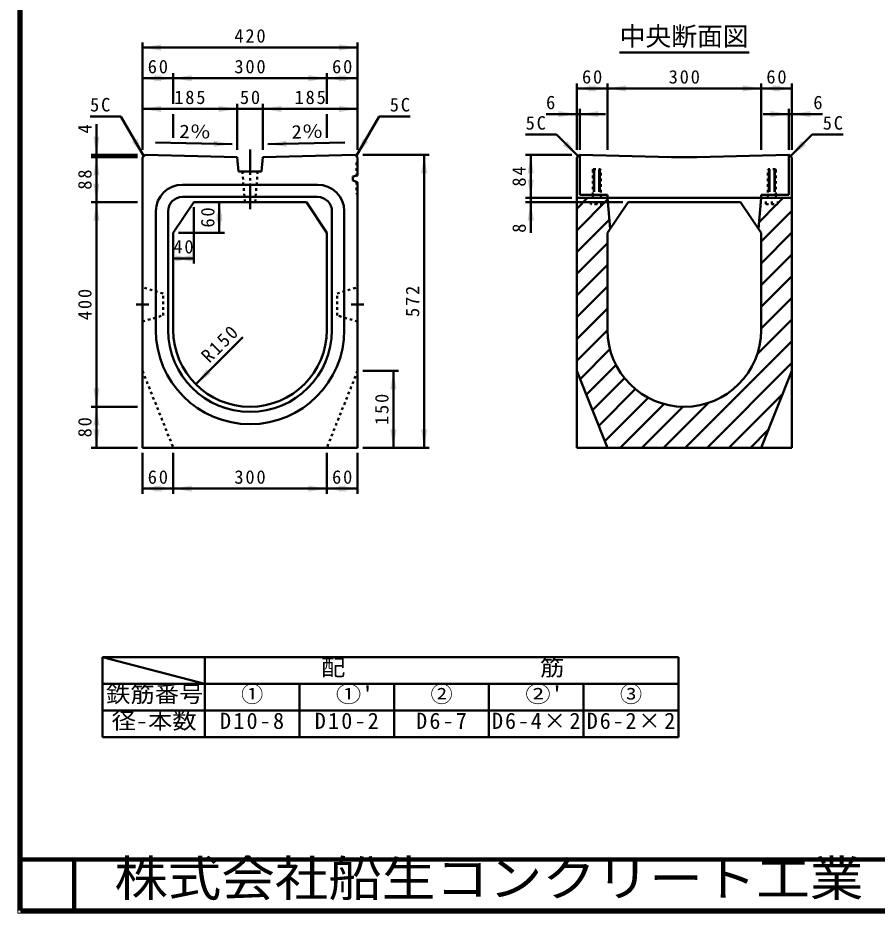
# Model space of a CAD drawing. Units: millimetres, scale not verified. Extents: x 100 to 4105, y 100 to 2870.
# Drawn here: x 100 to 1778, y 100 to 1849 of the extents above; entities that cross this region are included whole.
import ezdxf
from ezdxf.enums import TextEntityAlignment as Align

# ---------------------------------------------------------------- set-up
doc = ezdxf.new("R2010")
doc.units = ezdxf.units.MM
doc.header["$LTSCALE"] = 5
for name, pattern in [('USER1', [2.2, 1, -1.2]), ('USER2', [6.847826, 4.565218, -2.282608]), ('USER3', [13.4, 10, -1.2, 1, -1.2])]:
    doc.linetypes.add(name, pattern=pattern)
doc.layers.add('V-nasSTD', color=7, linetype='Continuous', lineweight=50)
doc.styles.add('ＭＳ ゴシック', font='')
doc.styles.get('ＭＳ ゴシック').set_extended_font_data('MS Gothic')

msp = doc.modelspace()

# ---------------------------------------------------------------- hatches: boundary and pattern name
at = {"layer": 'V-nasSTD'}
for points in [[(379.398, 1797.38), (343.398, 1791.38), (379.398, 1785.38)], [(727.398, 1785.38), (763.398, 1791.38), (727.398, 1797.38)], [(379.398, 1737.38), (343.398, 1731.38), (379.398, 1725.38)], [(367.398, 1725.38), (403.398, 1731.38), (367.398, 1737.38)], [(439.398, 1737.38), (403.398, 1731.38), (439.398, 1725.38)], [(667.398, 1725.38), (703.398, 1731.38), (667.398, 1737.38)], [(739.398, 1737.38), (703.398, 1731.38), (739.398, 1725.38)], [(727.398, 1725.38), (763.398, 1731.38), (727.398, 1737.38)], [(1227.594, 1705.38), (1191.594, 1711.38), (1227.594, 1717.38)], [(1215.594, 1717.38), (1251.594, 1711.38), (1215.594, 1705.38)], [(1287.594, 1705.38), (1251.594, 1711.38), (1287.594, 1717.38)], [(1515.594, 1717.38), (1551.594, 1711.38), (1515.594, 1705.38)], [(1587.594, 1705.38), (1551.594, 1711.38), (1587.594, 1717.38)], [(1575.594, 1717.38), (1611.594, 1711.38), (1575.594, 1705.38)], [(379.398, 1677.38), (343.398, 1671.38), (379.398, 1665.38)], [(492.398, 1665.38), (528.398, 1671.38), (492.398, 1677.38)], [(614.398, 1677.38), (578.398, 1671.38), (614.398, 1665.38)], [(727.398, 1665.38), (763.398, 1671.38), (727.398, 1677.38)], [(1155.594, 1655.38), (1191.594, 1661.38), (1155.594, 1667.38)], [(1233.594, 1655.38), (1197.594, 1661.38), (1233.594, 1667.38)], [(1569.594, 1667.38), (1605.594, 1661.38), (1569.594, 1655.38)], [(1647.594, 1655.38), (1611.594, 1661.38), (1647.594, 1667.38)], [(247.398, 1617.38), (253.398, 1581.38), (259.398, 1617.38)], [(333.094, 1613.057), (345.898, 1578.88), (322.701, 1607.057)], [(482.507, 1609.476), (518.369, 1602.7), (482.248, 1597.479)], [(624.288, 1609.476), (588.426, 1602.7), (624.547, 1597.479)], [(773.701, 1613.057), (760.898, 1578.88), (784.094, 1607.057)], [(1172.881, 1608.579), (1194.094, 1578.88), (1164.396, 1600.094)], [(1630.307, 1608.579), (1609.094, 1578.88), (1638.793, 1600.094)], [(259.398, 1541.38), (253.398, 1577.38), (247.398, 1541.38)], [(899.398, 1545.38), (893.398, 1581.38), (887.398, 1545.38)], [(1095.594, 1545.38), (1101.594, 1581.38), (1107.594, 1545.38)], [(247.398, 1525.38), (253.398, 1489.38), (259.398, 1525.38)], [(1107.594, 1533.38), (1101.594, 1497.38), (1095.594, 1533.38)], [(259.398, 1453.38), (253.398, 1489.38), (247.398, 1453.38)], [(499.398, 1453.38), (493.398, 1489.38), (487.398, 1453.38)], [(1095.594, 1453.38), (1101.594, 1489.38), (1107.594, 1453.38)], [(487.398, 1465.38), (493.398, 1429.38), (499.398, 1465.38)], [(439.398, 1385.38), (403.398, 1379.38), (439.398, 1373.38)], [(407.398, 1373.38), (443.398, 1379.38), (407.398, 1385.38)], [(468.545, 1163.013), (447.332, 1133.314), (477.03, 1154.528)], [(839.398, 1123.38), (833.398, 1159.38), (827.398, 1123.38)], [(247.398, 1125.38), (253.398, 1089.38), (259.398, 1125.38)], [(259.398, 1053.38), (253.398, 1089.38), (247.398, 1053.38)], [(247.398, 1045.38), (253.398, 1009.38), (259.398, 1045.38)], [(827.398, 1045.38), (833.398, 1009.38), (839.398, 1045.38)], [(887.398, 1045.38), (893.398, 1009.38), (899.398, 1045.38)], [(379.398, 935.38), (343.398, 929.38), (379.398, 923.38)], [(367.398, 923.38), (403.398, 929.38), (367.398, 935.38)], [(439.398, 935.38), (403.398, 929.38), (439.398, 923.38)], [(667.398, 923.38), (703.398, 929.38), (667.398, 935.38)], [(739.398, 935.38), (703.398, 929.38), (739.398, 923.38)], [(727.398, 923.38), (763.398, 929.38), (727.398, 935.38)]]:
    msp.add_hatch(color=256, dxfattribs=at).paths.add_polyline_path(points)

# ---------------------------------------------------------------- linework, layer by layer
at = {"layer": 'V-nasSTD', "lineweight": 100}
for p, q in [((105, 2865), (105, 105)), ((105, 205), (4100, 205)), ((210, 205), (210, 105)), ((105, 105), (4100, 105))]:
    msp.add_line(p, q, dxfattribs=at)
at = {"layer": 'V-nasSTD'}
for p, q in [((343.398, 1591.38), (343.398, 1801.38)), ((343.398, 1791.38), (763.398, 1791.38)), ((763.398, 1591.38), (763.398, 1801.38)), ((1275.191, 1781.38), (1527.997, 1781.38)), ((403.398, 1681.38), (403.398, 1741.38)), ((703.398, 1681.38), (703.398, 1741.38)), ((343.398, 1731.38), (403.398, 1731.38)), ((403.398, 1731.38), (703.398, 1731.38)), ((703.398, 1731.38), (763.398, 1731.38)), ((1191.594, 1591.38), (1191.594, 1721.38)), ((1251.594, 1591.38), (1251.594, 1721.38)), ((1551.594, 1591.38), (1551.594, 1721.38)), ((1611.594, 1591.38), (1611.594, 1721.38)), ((1251.594, 1711.38), (1191.594, 1711.38)), ((1551.594, 1711.38), (1251.594, 1711.38)), ((1611.594, 1711.38), (1551.594, 1711.38)), ((528.398, 1591.38), (528.398, 1681.38)), ((578.398, 1591.38), (578.398, 1681.38)), ((343.398, 1671.38), (528.398, 1671.38)), ((528.398, 1671.38), (578.398, 1671.38)), ((578.398, 1671.38), (763.398, 1671.38)), ((1197.594, 1591.38), (1197.594, 1671.38)), ((1605.594, 1591.38), (1605.594, 1671.38)), ((300.898, 1656.823), (240.898, 1656.823)), ((300.898, 1656.823), (345.898, 1578.88)), ((403.398, 1660.981), (403.398, 1614.981)), ((703.398, 1660.981), (703.398, 1614.981)), ((805.898, 1656.823), (760.898, 1578.88)), ((805.898, 1656.823), (865.898, 1656.823)), ((1131.594, 1661.38), (1191.594, 1661.38)), ((1191.594, 1661.38), (1197.594, 1661.38)), ((1247.594, 1661.38), (1197.594, 1661.38)), ((1555.594, 1661.38), (1605.594, 1661.38)), ((1605.594, 1661.38), (1611.594, 1661.38)), ((1671.594, 1661.38), (1611.594, 1661.38)), ((253.398, 1641.38), (253.398, 1581.38)), ((1151.668, 1621.307), (1091.668, 1621.307)), ((1151.668, 1621.307), (1194.094, 1578.88)), ((1651.521, 1621.307), (1609.094, 1578.88)), ((1651.521, 1621.307), (1711.521, 1621.307)), ((518.369, 1602.7), (368.404, 1605.942)), ((588.426, 1602.7), (738.391, 1605.942)), ((333.398, 1581.38), (243.398, 1581.38)), ((333.398, 1577.38), (243.398, 1577.38)), ((253.398, 1577.38), (253.398, 1581.38)), ((253.398, 1489.38), (253.398, 1577.38)), ((348.398, 1581.38), (343.398, 1576.38)), ((343.398, 1009.38), (343.398, 1576.38)), ((528.398, 1577.38), (348.398, 1581.38)), ((528.398, 1577.38), (530.898, 1549.38)), ((578.398, 1577.38), (575.898, 1549.38)), ((578.398, 1577.38), (758.398, 1581.38)), ((758.398, 1581.38), (763.398, 1576.38)), ((763.398, 1576.38), (763.398, 1541.395)), ((773.398, 1581.38), (903.398, 1581.38)), ((893.398, 1009.38), (893.398, 1581.38)), ((1181.594, 1581.38), (1091.594, 1581.38)), ((1101.594, 1497.38), (1101.594, 1581.38)), ((1196.594, 1581.38), (1191.594, 1576.38)), ((1191.594, 1576.38), (1191.594, 1497.38)), ((1196.594, 1581.38), (1197.594, 1581.38)), ((1197.594, 1503.38), (1197.594, 1581.38)), ((1376.594, 1577.38), (1197.594, 1581.38)), ((1376.594, 1577.38), (1426.594, 1577.38)), ((1426.594, 1577.38), (1605.594, 1581.38)), ((1605.594, 1503.38), (1605.594, 1581.38)), ((1605.594, 1581.38), (1606.594, 1581.38)), ((1606.594, 1581.38), (1611.594, 1576.38)), ((1611.594, 1576.38), (1611.594, 1497.38)), ((530.898, 1549.38), (575.898, 1549.38)), ((754.398, 1539.38), (763.398, 1541.395)), ((754.398, 1531.38), (754.398, 1539.38)), ((685.398, 1523.38), (421.398, 1523.38)), ((754.398, 1531.38), (763.398, 1528.022)), ((763.398, 1009.38), (763.398, 1528.022)), ((333.398, 1489.38), (243.398, 1489.38)), ((253.398, 1089.38), (253.398, 1489.38)), ((443.398, 1489.38), (403.398, 1429.38)), ((685.398, 1499.38), (421.398, 1499.38)), ((443.398, 1489.38), (663.398, 1489.38)), ((493.398, 1429.38), (493.398, 1489.38)), ((663.398, 1489.38), (703.398, 1429.38)), ((1181.594, 1497.38), (1091.594, 1497.38)), ((1281.594, 1489.38), (1091.594, 1489.38)), ((1101.594, 1489.38), (1101.594, 1497.38)), ((1101.594, 1429.38), (1101.594, 1489.38)), ((1191.594, 1009.38), (1191.594, 1497.38)), ((1251.594, 1497.38), (1191.594, 1497.38)), ((1212.667, 1497.38), (1191.594, 1476.308)), ((1251.876, 1494.163), (1191.594, 1433.882)), ((1251.594, 1503.38), (1197.594, 1503.38)), ((1251.594, 1503.38), (1251.594, 1497.38)), ((1251.594, 1497.38), (1256.853, 1437.269)), ((1551.594, 1497.38), (1251.594, 1497.38)), ((1291.594, 1489.38), (1251.594, 1429.38)), ((1291.594, 1489.38), (1511.594, 1489.38)), ((1511.594, 1489.38), (1551.594, 1429.38)), ((1551.594, 1497.38), (1546.335, 1437.269)), ((1551.594, 1503.38), (1605.594, 1503.38)), ((1551.594, 1503.38), (1551.594, 1497.38)), ((1551.594, 1497.38), (1611.594, 1497.38)), ((1584.094, 1486.97), (1594.504, 1497.38)), ((1611.594, 1009.38), (1611.594, 1497.38)), ((369.398, 1471.38), (369.398, 1239.38)), ((393.398, 1471.38), (393.398, 1239.38)), ((443.398, 1479.38), (443.398, 1369.38)), ((713.398, 1239.38), (713.398, 1471.38)), ((737.398, 1239.38), (737.398, 1471.38)), ((1582.504, 1485.38), (1547.48, 1450.356)), ((1611.594, 1472.044), (1551.594, 1412.044)), ((1255.289, 1455.15), (1191.594, 1391.455)), ((403.398, 1429.38), (403.398, 1239.38)), ((413.398, 1429.38), (503.398, 1429.38)), ((703.398, 1429.38), (703.398, 1239.38)), ((1251.594, 1429.38), (1251.594, 1239.38)), ((1611.594, 1429.618), (1551.594, 1369.618)), ((1551.594, 1429.38), (1551.594, 1239.38)), ((1251.594, 1409.029), (1191.594, 1349.029)), ((1551.594, 1327.191), (1611.594, 1387.191)), ((403.398, 1379.38), (443.398, 1379.38)), ((1251.594, 1366.602), (1191.594, 1306.602)), ((1551.594, 1284.765), (1611.594, 1344.765)), ((1251.594, 1324.176), (1191.594, 1264.176)), ((1551.594, 1242.338), (1611.594, 1302.338)), ((1251.594, 1281.75), (1191.594, 1221.75)), ((1544.03, 1192.348), (1611.594, 1259.912)), ((447.332, 1133.314), (539.255, 1225.238)), ((1251.594, 1239.323), (1191.594, 1179.323)), ((1403.489, 1009.38), (1611.594, 1217.486)), ((1256.403, 1201.705), (1198.018, 1143.321)), ((1445.916, 1009.38), (1611.594, 1175.059)), ((773.398, 1159.38), (843.398, 1159.38)), ((833.398, 1009.38), (833.398, 1159.38)), ((1191.594, 1159.38), (1251.594, 1009.38)), ((1268.1, 1170.976), (1210.14, 1113.016)), ((1611.594, 1159.38), (1551.594, 1009.38)), ((1284.804, 1145.253), (1222.262, 1082.712)), ((1305.871, 1123.894), (1234.384, 1052.407)), ((1246.505, 1022.102), (1331.283, 1106.88)), ((1488.342, 1009.38), (1593.762, 1114.801)), ((333.398, 1089.38), (243.398, 1089.38)), ((253.398, 1009.38), (253.398, 1089.38)), ((1276.21, 1009.38), (1361.631, 1094.802)), ((1318.636, 1009.38), (1398.665, 1089.409)), ((1361.063, 1009.38), (1448.627, 1096.945)), ((1530.768, 1009.38), (1565.478, 1044.09)), ((333.398, 1009.38), (243.398, 1009.38)), ((343.398, 1009.38), (763.398, 1009.38)), ((343.398, 999.38), (343.398, 919.38)), ((403.398, 999.38), (403.398, 919.38)), ((703.398, 999.38), (703.398, 919.38)), ((763.398, 999.38), (763.398, 919.38)), ((773.398, 1009.38), (903.398, 1009.38)), ((1191.594, 1009.38), (1611.594, 1009.38)), ((343.398, 929.38), (403.398, 929.38)), ((403.398, 929.38), (703.398, 929.38)), ((703.398, 929.38), (763.398, 929.38)), ((265, 600), (265, 548)), ((465, 600), (265, 600)), ((265, 600), (465, 548)), ((465, 548), (465, 600)), ((650, 600), (465, 600)), ((835, 600), (650, 600)), ((1020, 600), (835, 600)), ((1205, 600), (1020, 600)), ((1390, 600), (1205, 600)), ((1390, 548), (1390, 600)), ((265, 548), (430, 548)), ((265, 548), (265, 496)), ((465, 548), (265, 548)), ((465, 548), (650, 548)), ((465, 496), (465, 548)), ((465, 548), (465, 496)), ((650, 548), (835, 548)), ((650, 496), (650, 548)), ((650, 548), (650, 496)), ((835, 548), (1020, 548)), ((835, 496), (835, 548)), ((835, 548), (835, 496)), ((1020, 496), (1020, 548)), ((1020, 548), (1020, 496)), ((1205, 548), (1020, 548)), ((1205, 496), (1205, 548)), ((1205, 548), (1390, 548)), ((1205, 496), (1205, 548)), ((1205, 548), (1205, 496)), ((1390, 496), (1390, 548)), ((1390, 496), (1390, 548)), ((1390, 496), (1390, 548)), ((1390, 548), (1390, 496)), ((265, 496), (265, 444)), ((465, 496), (265, 496)), ((465, 496), (650, 496)), ((465, 444), (465, 496)), ((465, 496), (465, 444)), ((650, 496), (835, 496)), ((650, 444), (650, 496)), ((650, 496), (650, 444)), ((835, 496), (1020, 496)), ((835, 444), (835, 496)), ((835, 496), (835, 444)), ((1020, 444), (1020, 496)), ((1020, 496), (1020, 444)), ((1020, 496), (1205, 496)), ((1205, 444), (1205, 496)), ((1205, 496), (1390, 496)), ((1205, 444), (1205, 496)), ((1205, 496), (1205, 444)), ((1390, 444), (1390, 496)), ((1390, 444), (1390, 496)), ((1390, 444), (1390, 496)), ((1390, 496), (1390, 444)), ((265, 444), (465, 444)), ((465, 444), (650, 444)), ((650, 444), (835, 444)), ((835, 444), (1020, 444)), ((1020, 444), (1205, 444)), ((1205, 444), (1390, 444))]:
    msp.add_line(p, q, dxfattribs=at)
at = {"layer": 'V-nasSTD', "linetype": 'USER3'}
for p, q in [((553.398, 1592.38), (553.398, 1474.38)), ((355.898, 1289.38), (330.898, 1289.38)), ((750.898, 1289.38), (775.898, 1289.38))]:
    msp.add_line(p, q, dxfattribs=at)
at = {"layer": 'V-nasSTD', "linetype": 'USER1'}
for p, q in [((761.098, 1566.38), (763.398, 1568.68)), ((761.098, 1566.38), (761.098, 1540.88)), ((538.398, 1549.38), (543.398, 1489.38)), ((568.398, 1549.38), (563.398, 1489.38)), ((1223.594, 1553.38), (1222.594, 1552.38)), ((1222.594, 1503.38), (1222.594, 1552.38)), ((1222.594, 1551.66), (1238.594, 1551.101)), ((1222.594, 1549.66), (1238.594, 1549.101)), ((1222.594, 1547.66), (1238.594, 1547.101)), ((1222.594, 1545.66), (1238.594, 1545.101)), ((1222.594, 1543.66), (1238.594, 1543.101)), ((1222.594, 1541.66), (1238.594, 1541.101)), ((1222.594, 1539.66), (1238.594, 1539.101)), ((1223.594, 1553.38), (1237.594, 1553.38)), ((1237.594, 1553.38), (1238.594, 1552.38)), ((1238.594, 1497.38), (1238.594, 1552.38)), ((1565.594, 1553.38), (1564.594, 1552.38)), ((1564.594, 1497.38), (1564.594, 1552.38)), ((1564.594, 1551.66), (1580.594, 1551.101)), ((1564.594, 1549.66), (1580.594, 1549.101)), ((1564.594, 1547.66), (1580.594, 1547.101)), ((1564.594, 1545.66), (1580.594, 1545.101)), ((1564.594, 1543.66), (1580.594, 1543.101)), ((1564.594, 1541.66), (1580.594, 1541.101)), ((1564.594, 1539.66), (1580.594, 1539.101)), ((1579.594, 1553.38), (1565.594, 1553.38)), ((1579.594, 1553.38), (1580.594, 1552.38)), ((1580.594, 1503.38), (1580.594, 1552.38)), ((761.098, 1528.88), (761.098, 1506.38)), ((1222.594, 1537.66), (1238.594, 1537.101)), ((1222.594, 1535.66), (1238.594, 1535.101)), ((1222.594, 1533.66), (1238.594, 1533.101)), ((1222.594, 1531.66), (1238.594, 1531.101)), ((1222.594, 1529.66), (1238.594, 1529.101)), ((1222.594, 1527.66), (1238.594, 1527.101)), ((1222.594, 1525.66), (1238.594, 1525.101)), ((1222.594, 1523.66), (1238.594, 1523.101)), ((1564.594, 1537.66), (1580.594, 1537.101)), ((1564.594, 1535.66), (1580.594, 1535.101)), ((1564.594, 1533.66), (1580.594, 1533.101)), ((1564.594, 1531.66), (1580.594, 1531.101)), ((1564.594, 1529.66), (1580.594, 1529.101)), ((1564.594, 1527.66), (1580.594, 1527.101)), ((1564.594, 1525.66), (1580.594, 1525.101)), ((1564.594, 1523.66), (1580.594, 1523.101)), ((761.098, 1506.38), (763.398, 1504.08)), ((1222.594, 1521.66), (1238.594, 1521.101)), ((1222.594, 1519.66), (1238.594, 1519.101)), ((1222.594, 1517.66), (1238.594, 1517.101)), ((1222.594, 1515.66), (1238.594, 1515.101)), ((1222.594, 1513.66), (1238.594, 1513.101)), ((1222.594, 1511.66), (1230.594, 1511.38)), ((1238.594, 1511.38), (1222.594, 1511.38)), ((1564.594, 1521.66), (1580.594, 1521.101)), ((1564.594, 1519.66), (1580.594, 1519.101)), ((1564.594, 1517.66), (1580.594, 1517.101)), ((1564.594, 1515.66), (1580.594, 1515.101)), ((1564.594, 1513.66), (1580.594, 1513.101)), ((1564.594, 1511.66), (1572.594, 1511.38)), ((1564.594, 1511.38), (1580.594, 1511.38)), ((1219.094, 1485.38), (1219.094, 1497.38)), ((1219.094, 1497.38), (1242.094, 1497.38)), ((1222.594, 1503.38), (1222.594, 1497.38)), ((1230.594, 1485.38), (1230.594, 1497.38)), ((1238.594, 1503.38), (1238.594, 1497.38)), ((1242.094, 1485.38), (1242.094, 1497.38)), ((1561.094, 1485.38), (1561.094, 1497.38)), ((1584.094, 1497.38), (1561.094, 1497.38)), ((1564.594, 1503.38), (1564.594, 1497.38)), ((1572.594, 1485.38), (1572.594, 1497.38)), ((1580.594, 1503.38), (1580.594, 1497.38)), ((1584.094, 1485.38), (1584.094, 1497.38)), ((1242.094, 1485.38), (1219.094, 1485.38)), ((1561.094, 1485.38), (1584.094, 1485.38)), ((383.398, 1310.88), (343.398, 1322.88)), ((723.398, 1310.88), (763.398, 1322.88)), ((383.398, 1267.88), (383.398, 1310.88)), ((723.398, 1267.88), (723.398, 1310.88)), ((343.398, 1255.88), (383.398, 1267.88)), ((763.398, 1255.88), (723.398, 1267.88)), ((343.398, 1159.38), (403.398, 1009.38)), ((763.398, 1159.38), (703.398, 1009.38))]:
    msp.add_line(p, q, dxfattribs=at)
at = {"layer": 'V-nasSTD', "linetype": 'USER2'}
for p, q in [((343.398, 1322.88), (343.398, 1255.88)), ((763.398, 1322.88), (763.398, 1255.88))]:
    msp.add_line(p, q, dxfattribs=at)
at = {"layer": 'V-nasSTD', "lineweight": 13}
msp.add_lwpolyline([(100, 100), (100, 2870), (4105, 2870), (4105, 100)], close=True, dxfattribs=at)
at = {"layer": 'V-nasSTD'}
for centre, radius, start, end in [((421.398, 1471.38), 52, 90, 180), ((685.398, 1471.38), 52, 0, 90), ((421.398, 1471.38), 28, 90, 180), ((685.398, 1471.38), 28, 0, 90), ((553.398, 1239.38), 184, 180, 270), ((553.398, 1239.38), 160, 180, 270), ((553.398, 1239.38), 150, 180, 270), ((553.398, 1239.38), 150, 270, 0), ((553.398, 1239.38), 184, 270, 0), ((553.398, 1239.38), 160, 270, 0), ((1401.594, 1239.38), 150, 180, 270), ((1401.594, 1239.38), 150, 270, 0)]:
    msp.add_arc(centre, radius, start, end, dxfattribs=at)

# ---------------------------------------------------------------- texts
at = {"layer": 'V-nasSTD', "style": 'ＭＳ ゴシック'}
for s, height, p in [('中央断面図', 36.95, (1275.191, 1831.78)), ('6', 26.39, (1131.594, 1697.38)), ('6', 26.39, (1653.594, 1697.38)), ('①', 31.67, (535.9, 543.6)), ('②', 31.67, (905.9, 543.6)), ('③', 31.67, (1275.9, 543.6))]:
    msp.add_text(s, height=height, dxfattribs=at).set_placement(p, align=Align.TOP_LEFT)
for s, p in [('4', (217.398, 1623.38)), ('8', (1065.594, 1429.38))]:
    msp.add_text(s, height=26.39, rotation=90, dxfattribs=at).set_placement(p, align=Align.TOP_LEFT)
at = {"layer": 'V-nasSTD', "style": 'ＭＳ ゴシック', "width": 1.15}
for rotation, p in [(358.761, (415.371, 1640.935)), (1.239, (633.837, 1639.69))]:
    msp.add_text('2％', height=26.39, rotation=rotation, dxfattribs=at).set_placement(p, align=Align.TOP_LEFT)
at = {"layer": 'V-nasSTD', "style": 'ＭＳ ゴシック'}
for s, height, width, p in [('配\u3000\u3000\u3000\u3000\u3000\u3000\u3000\u3000筋', 31.67, 1.1, (692.057, 595.6)), ('鉄筋番号', 31.67, 1.1, (272.12, 543.6)), ("①'", 31.67, 1.15, (720.9, 543.6)), ("②'", 31.67, 1.15, (1090.9, 543.6)), ('径-本数', 31.67, 1.1, (282.92, 491.6)), ('株式会社船生コンクリート工業', 69.65, 1.1, (288.279, 202.55))]:
    msp.add_text(s, height=height, dxfattribs=dict(at, width=width)).set_placement(p, align=Align.TOP_LEFT)
at = {"layer": 'V-nasSTD', "attachment_point": 1, "style": 'ＭＳ ゴシック'}
for s, insert, char_height in [('\\T1.2;420', (522.798, 1827.38), 26.39), ('\\T1.2;60', (353.598, 1767.38), 26.39), ('\\T1.2;300', (522.798, 1767.38), 26.39), ('\\T1.2;60', (713.598, 1767.38), 26.39), ('\\T1.2;60', (1201.794, 1747.38), 26.39), ('\\T1.2;300', (1370.994, 1747.38), 26.39), ('\\T1.2;60', (1561.794, 1747.38), 26.39), ('\\T1.2;185', (405.298, 1707.38), 26.39), ('\\T1.2;50', (533.598, 1707.38), 26.39), ('\\T1.2;185', (640.298, 1707.38), 26.39), ('\\T1.2;5C', (240.898, 1692.823), 26.39), ('\\T1.2;5C', (826.298, 1692.823), 26.39), ('\\T1.2;5C', (1091.668, 1657.307), 26.39), ('\\T1.2;5C', (1671.921, 1657.307), 26.39), ('\\T1.2;40', (403.598, 1415.38), 26.39), ('\\T1.2;60', (353.598, 965.38), 26.39), ('\\T1.2;300', (522.798, 965.38), 26.39), ('\\T1.2;60', (713.598, 965.38), 26.39), ('\\T1.2;D10-8', (494.86, 491.6), 31.67), ('\\T1.2;D10-2', (679.86, 491.6), 31.67), ('\\T1.2;D6-7', (877.82, 491.6), 31.67), ('\\T1.17;D6-4×2', (1026.1, 491.6), 31.67), ('\\T1.17;D6-2×2', (1211.1, 491.6), 31.67)]:
    msp.add_mtext(s, dxfattribs=dict(at, insert=insert, char_height=char_height))
at = {"layer": 'V-nasSTD', "char_height": 26.39, "attachment_point": 1, "style": 'ＭＳ ゴシック'}
for s, insert, rotation in [('\\T1.2;84', (1065.594, 1519.58), 90), ('\\T1.2;88', (217.398, 1513.58), 90), ('\\T1.2;60', (457.398, 1439.58), 90), ('\\T1.2;400', (217.398, 1258.78), 90), ('\\T1.2;572', (857.398, 1264.78), 90), ('\\T1.2;R150', (455.251, 1192.146), 45), ('\\T1.2;150', (797.398, 1053.78), 90), ('\\T1.2;80', (217.398, 1029.58), 90)]:
    msp.add_mtext(s, dxfattribs=dict(at, insert=insert, rotation=rotation))

doc.saveas('drawing.dxf')
